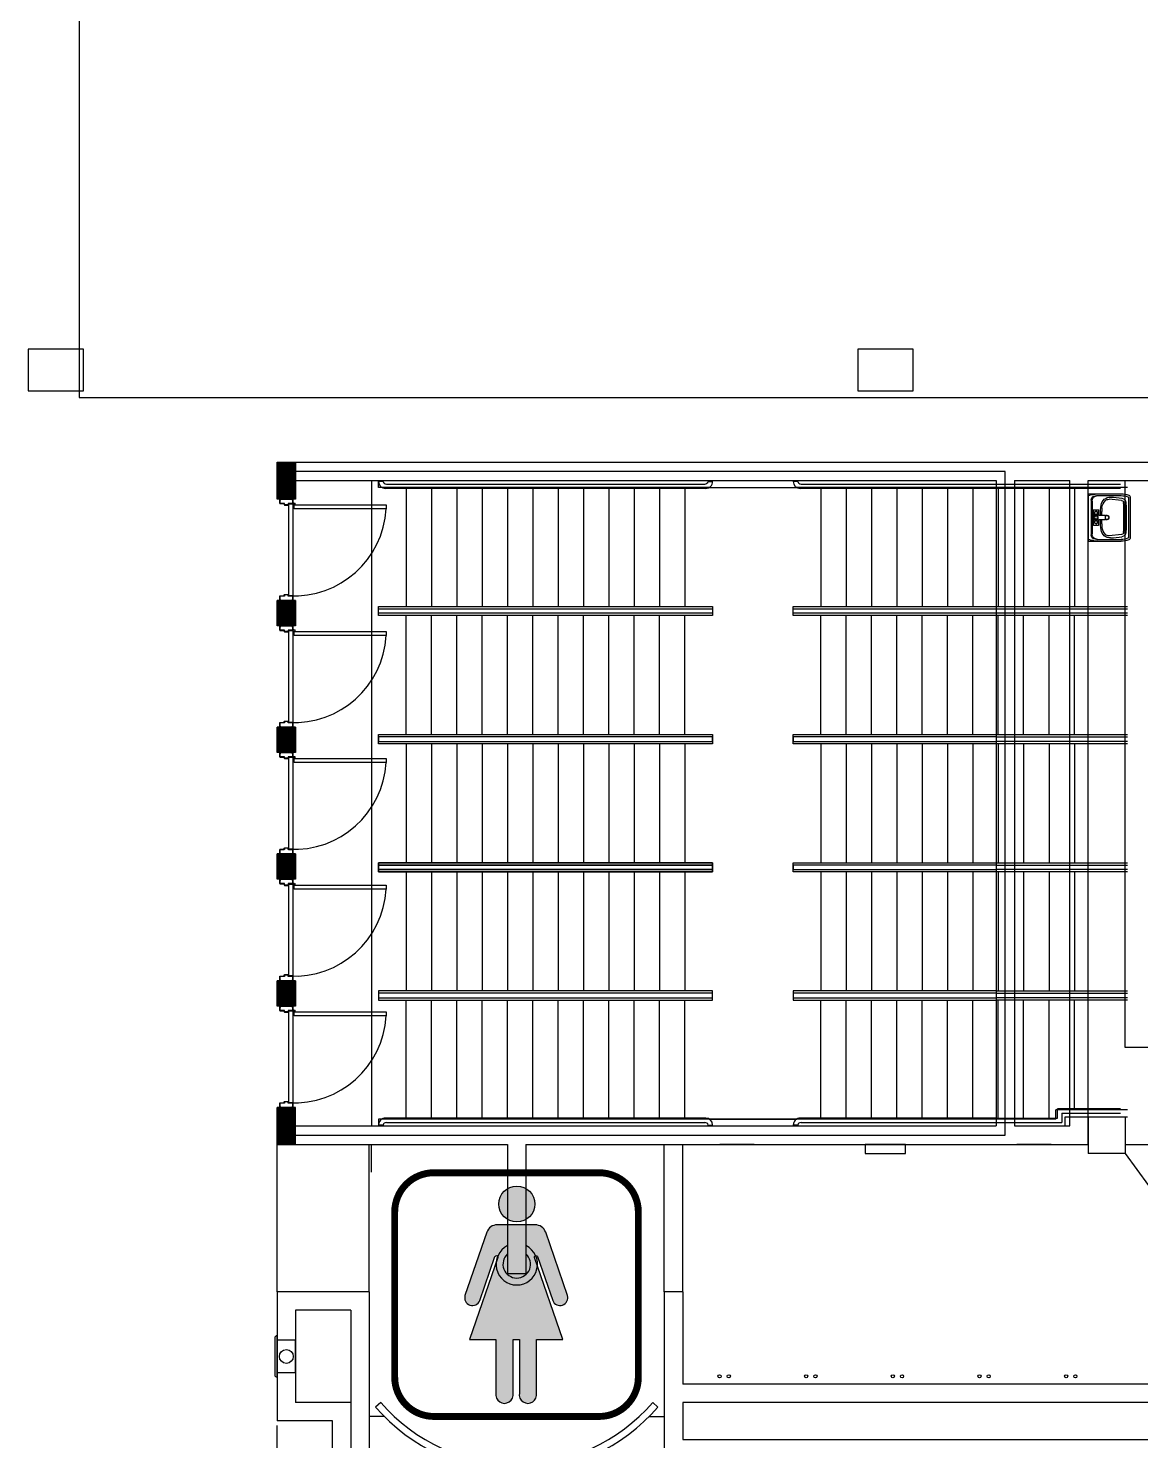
# Model space of a CAD drawing. Extents: x -2543 to 6312, y -522 to 14878.
# Drawn here: x 5508 to 5991, y 6495 to 7108 of the extents above; entities that cross this region are included whole.
import ezdxf

# ---------------------------------------------------------------- set-up
doc = ezdxf.new("R2010")
doc.units = 0
doc.header["$LTSCALE"] = 5000
doc.header["$PDSIZE"] = 1
for name, color, linetype in [('DRAWINGLAYER', 7, 'Continuous'), ('OCCC Phase V$0$P-FIXT', 8, 'Continuous'), ('OCCC Phase V$0$P-fixture-fade', 8, 'Continuous'), ('show_xref', 7, 'Continuous')]:
    doc.layers.add(name, color=color, linetype=linetype)

# ---------------------------------------------------------------- blocks, each defined once
blk = doc.blocks.new('OCCC Phase V$0$LavPlan1')
blk.add_lwpolyline([(4.625, -1), (2.5, -1, -0.41421356), (2.375, -0.875), (2.375, 0.875, -0.41421356), (2.5, 1), (4.625, 1)], format="xyb")
at = {"layer": 'Defpoints'}
for centre in [(3.375, 2), (3.375, -2)]:
    blk.add_circle(centre, 0.6875, dxfattribs=at)
at = {"layer": 'OCCC Phase V$0$P-FIXT'}
for p, q in [((0, 10.25), (14.25, 10.25)), ((0, -10.25), (0, 10.25)), ((14.4852876, 7.38867185), (9.00063027, 7.89359024)), ((18.25, -8.734788), (18.25, 8.734788)), ((0, -10.25), (14.25, -10.25)), ((14.4852876, -7.38867185), (9.00063027, -7.89359024))]:
    blk.add_line(p, q, dxfattribs=at)
for points in [[(15.34031885, 6.46021972), (15.34643668185605, 6.35879817702569), (15.35246110719218, 6.255425366517526), (15.35839015691034, 6.150138332348051), (15.36422186191248, 6.042974118389735), (15.36995425310054, 5.933969768515047), (15.37558536137649, 5.823162326596456), (15.38111321764227, 5.710588836506432), (15.38653585279984, 5.596286342117446), (15.39185129775114, 5.480291887301965), (15.39705758339812, 5.362642515932461), (15.40215274064275, 5.243375271881403), (15.40713480038696, 5.122527199021261), (15.41200179353271, 5.000135341224501), (15.41675175098196, 4.876236742363597), (15.42138270363664, 4.750868446311017), (15.42589268239872, 4.62406749693923), (15.43488935476824, 4.355368062701367), (15.44333334409719, 4.08094238817411), (15.45121825111694, 3.801180931733496), (15.45853767655884, 3.516474151755593), (15.46528522115422, 3.227212506616466), (15.47145448563445, 2.933786454692179), (15.47703907073087, 2.6365864543588), (15.48203257717484, 2.336002963992392), (15.48642860569769, 2.032426441969023), (15.49022075703079, 1.726247346664757), (15.49340263190548, 1.41785613645566), (15.4959678310531, 1.107643269717791), (15.49790995520502, 0.7959992048272286), (15.49922260509258, 0.4833144001600327), (15.49989938144712, 0.1699793140922678), (15.499933885, -0.1436155950000002), (15.49932195417275, -0.4570212902120447), (15.49806848408512, -0.7697907947429725), (15.49618066051581, -1.081536740372684), (15.4936656692435, -1.391871758881037), (15.49053069604688, -1.700408482047894), (15.48678292670463, -2.006759541653114), (15.48242954699544, -2.310537569476557), (15.477477742698, -2.611355197298083), (15.47193469959101, -2.908825056897554), (15.46580760345314, -3.202559780054828), (15.45910364006308, -3.492171998549766), (15.45182999519952, -3.777274344162227), (15.44399385464115, -4.057479448672074), (15.43560240416666, -4.332399943859164), (15.42666282955473, -4.601648461503359), (15.41718231658405, -4.864837633384519), (15.41301604242461, -4.974160854221815), (15.40875826306315, -5.082319769669662), (15.40441036697148, -5.189289249727935), (15.3999737426214, -5.295044164396557), (15.39544977848471, -5.399559383675453), (15.39083986303322, -5.502809777564549), (15.38614538473872, -5.604770216063771), (15.38136773207301, -5.705415569173041), (15.37650829350789, -5.804720706892287), (15.37156845751518, -5.902660499221432), (15.36654961256665, -5.999209816160403), (15.36145314713412, -6.094343527709122), (15.35628044968939, -6.188036503867517), (15.35103290870426, -6.280263614635511), (15.34571191265053, -6.370999730013032), (15.34031885, -6.46021972)], [(5.76091177, 1), (5.764743376420021, 1.17475413068142), (5.769177239485168, 1.348963123263808), (5.774211600528067, 1.522545290429398), (5.779844700881343, 1.695418944860417), (5.786074781877621, 1.86750239923909), (5.79290008484953, 2.038713966247643), (5.800318851129695, 2.208971958568303), (5.808329322050739, 2.378194688883295), (5.816929738945289, 2.546300469874846), (5.826118343145973, 2.713207614225182), (5.835893375985415, 2.878834434616528), (5.846253078796241, 3.043099243731111), (5.857195692911078, 3.205920354251157), (5.868719459662549, 3.367216078858891), (5.880822620383284, 3.526904730236541), (5.893503416405905, 3.684904621066333), (5.896550484387186, 3.721590878713067), (5.899627665287547, 3.758180341515106), (5.902734844063418, 3.794672080540186), (5.905871905671239, 3.83106516685608), (5.909038735067444, 3.867358671530562), (5.912235217208471, 3.903551665631405), (5.915461237050756, 3.939643220226384), (5.918716679550736, 3.975632406383272), (5.922001429664848, 4.011518295169845), (5.925315372349528, 4.047299957653875), (5.928658392561214, 4.082976464903136), (5.932030375256341, 4.118546887985402), (5.935431205391347, 4.154010297968448), (5.938860767922668, 4.189365765920047), (5.942318947806739, 4.224612362907973), (5.94580563, 4.25974916)], [(5.94592493, -4.25889182), (5.932112934429741, -4.116982113678728), (5.918761719031678, -3.973352821461114), (5.90587705139988, -3.828066895341432), (5.893464699128419, -3.681187287313956), (5.881530429811366, -3.532776949372967), (5.87008001104279, -3.38289883351274), (5.859119210416762, -3.231615891727555), (5.848653795527352, -3.078991076011687), (5.838689533968633, -2.925087338359416), (5.829232193334675, -2.769967630765017), (5.820287541219545, -2.613694905222771), (5.811861345217316, -2.456332113726953), (5.803959372922061, -2.297942208271842), (5.796587391927846, -2.138588140851714), (5.789751169828745, -1.978332863460849), (5.783456474218827, -1.817239328093523), (5.781597808510386, -1.766625397330512), (5.779793840599724, -1.715939951652528), (5.778044525685734, -1.665185072048728), (5.776349818967319, -1.614362839508232), (5.774709675643374, -1.563475335020161), (5.7731240509128, -1.512524639573636), (5.771592899974494, -1.461512834157779), (5.770116178027354, -1.410441999761709), (5.768693840270278, -1.359314217374547), (5.767325841902164, -1.308131567985414), (5.766012138121912, -1.256896132583432), (5.764752684128419, -1.20560999215772), (5.763547435120583, -1.154275227697401), (5.762396346297303, -1.102893920191593), (5.761299372857475, -1.05146815062942), (5.76025647, -1)]]:
    blk.add_lwpolyline(points, dxfattribs=at)
blk.add_lwpolyline([(4.625, -1), (7.25, -1, 0.41421356), (7.375, -0.875), (7.375, 0.875, 0.41421356), (7.25, 1), (4.625, 1)], format="xyb", dxfattribs=at)
blk.add_circle((3.375, 0), 0.6875, dxfattribs=at)
for centre, radius, start, end in [((10.92109348, 3.76325069), 5, 134.3159153106096, 174.3011547261848), ((8.81728525, 5.90201182), 2, 84.74016741024663, 134.5352338143032), ((14.25, 0.25812546), 9.99187454, 70.51047294335947, 89.99999999999446), ((14.34219685, 6.39896227), 1, 3.511991787793582, 81.7732653233865), ((17.25, 8.734788), 1, 0, 70.51047294335947), ((8, 0), 0.875, 224.415308774801, 135.5846913867967), ((10.92132847, -3.76355393), 5, 185.685480048926, 225.4647663472946), ((8.81728525, -5.90201182), 2, 225.4647663472946, 275.2598327513512), ((14.25, -0.25812546), 9.99187454, 269.9999999999834, 289.4895266452805), ((14.34219685, -6.39896227), 1, 278.2267342652535, 356.4880083738042), ((17.25, -8.734788), 1, 289.4895266452805, 0)]:
    blk.add_arc(centre, radius, start, end, dxfattribs=at)
at = {"layer": 'OCCC Phase V$0$P-fixture-fade'}
for p, q in [((1.25, -7.46105867), (1.25, 7.46105867)), ((1.625, -7.125), (1.625, 7.125)), ((4, 9.5), (14.25, 9.5)), ((17.5, -8.55618972), (17.5, 8.55618972)), ((4, -9.5), (14.25, -9.5))]:
    blk.add_line(p, q, dxfattribs=at)
blk.add_lwpolyline([(4.625, -1), (4.625, -3.125, -0.41421356), (4.5, -3.25), (2.25, -3.25, -0.41421356), (2.125, -3.125), (2.125, 3.125, -0.41421356), (2.25, 3.25), (4.5, 3.25, -0.41421356), (4.625, 3.125), (4.625, 1)], format="xyb", dxfattribs=at)
blk.add_circle((3.375, 0), 0.9375, dxfattribs=at)
for centre, radius, start, end in [((4, 0.25812546), 9.99187454, 89.99999999999446, 113.5985148781797), ((3.25, 7.46105867), 2, 95.94445850755962, 180.0000000000004), ((4, 7.125), 2.375, 89.99999999999446, 180.0000000000004), ((4, 0.25812546), 9.24187454, 89.99999999999446, 95.94445850755962), ((9.53793846, 4.83534312), 4, 87.65709669117324, 172.0269230902545), ((14.25, 0.25812546), 9.24187454, 71.66467006559195, 89.99999999999446), ((14.34219685, 6.39896227), 2, 3.511991787793582, 81.7732653233865), ((17, 8.55618972), 0.5, 0, 71.66467006559195), ((8, 0), 1, 231.317812692749, 128.6821874688488), ((9.53793846, -4.83534312), 4, 187.9730764983855, 272.3429034704246), ((4, -0.25812546), 9.99187454, 246.4014847104604, 269.9999999999834), ((3.25, -7.46105867), 2, 180.0000000000004, 264.0555410810804), ((4, -7.125), 2.375, 180.0000000000004, 269.9999999999834), ((4, -0.25812546), 9.24187454, 264.0555410810804, 269.9999999999834), ((14.25, -0.25812546), 9.24187454, 269.9999999999834, 288.3353300960059), ((14.34219685, -6.39896227), 2, 278.2267342652535, 356.4880083738042), ((17, -8.55618972), 0.5, 288.3353300960059, 0)]:
    blk.add_arc(centre, radius, start, end, dxfattribs=at)
at = {"layer": 'OCCC Phase V$0$P-fixture-fade', "extrusion": (0, 0, -0.9999999999999998)}
blk.add_ellipse((11.83245134, 7.31683425), major_axis=(8.299008064644879, -0.726069156031989), ratio=0.1650519795558384, start_param=4.438291778309607, end_param=5.041533855081362, dxfattribs=at)
at = {"layer": 'OCCC Phase V$0$P-fixture-fade'}
for centre, major_axis, ratio, start_param, end_param in [((16, 0), (-3.408196391774254e-09, -8.85959739), 0.056435973102385, 7.026703342865571, 8.681259944828016), ((6.625, 0), (-3.204738696638287e-09, -8.33070893), 0.1650519795558384, 4.008713267750077, 4.59206102030548), ((6.625, 0), (-3.204738696638287e-09, -8.33070893), 0.1650519795558384, 4.832716940271575, 5.416064690994006), ((11.83245134, -7.31683425), (8.299008069299132, 0.7260691028336304), 0.1650519795558384, 4.438291778309607, 5.041533855081362)]:
    blk.add_ellipse(centre, major_axis=major_axis, ratio=ratio, start_param=start_param, end_param=end_param, dxfattribs=at)
blk = doc.blocks.new('OCCC Phase V$0$I-Rstwmn')
h = blk.add_hatch(color=256)
edge = h.paths.add_edge_path()
edge.add_arc((54.12200597, 22.72633557), 7.79171646, 0, 360.0000000000008)
h = blk.add_hatch(color=256)
edge = h.paths.add_edge_path()
edge.add_line((61.79568616, -0.52068365), (74.05477473, -36.12366201))
edge.add_line((74.05477473, -36.12366201), (62.64704409, -36.12366201))
edge.add_line((62.64704409, -36.12366201), (62.64704409, -59.29985659))
edge.add_arc((58.94181551, -59.98934580506506), 3.768834595433958, -190.54134138529582, 10.54134138529588, ccw=False)
edge.add_line((55.23658693, -59.29985659), (55.23658693, -36.12366201))
edge.add_line((55.23658693, -36.12366201), (53.85041677, -36.12366201))
edge.add_line((53.85041677, -36.12366201), (52.46424661, -36.12366201))
edge.add_line((52.46424661, -36.12366201), (52.46424661, -59.29985659))
edge.add_arc((48.75901802999999, -59.98934580506506), 3.768834595433958, -190.54134138529582, 10.54134138529588, ccw=False)
edge.add_line((45.05378945, -59.29985659), (45.05378945, -36.12366201))
edge.add_line((45.05378945, -36.12366201), (33.64605881, -36.12366201))
edge.add_line((33.64605881, -36.12366201), (45.90514737, -0.52068365))
edge.add_arc((45.24695481802243, -0.3125303474150642), 0.6903225571106276, 342.4504485692472, 519.5495513730091)
edge.add_line((44.60014004, -0.07133359), (38.02170285, -19.17650245))
edge.add_arc((34.86522467057643, -17.93430531251272), 3.392109701286016, 163.4815705511478, 338.5184294105334, ccw=False)
edge.add_line((31.613113, -16.969848), (41.0576729, 10.45914558))
edge.add_arc((45.60846772432711, 8.892181227520654), 4.813014732479354, 89.99999999999437, 160.9999996392767, ccw=False)
edge.add_line((45.60846769, 13.70519596), (53.85041677, 13.70519596))
edge.add_line((53.85041677, 13.70519596), (62.09236584, 13.70519596))
edge.add_arc((62.09236581067292, 8.89218122051089), 4.813014739489101, 19.00000042024533, 89.99999999999437, ccw=False)
edge.add_line((66.64316064, 10.45914558), (76.08772053, -16.969848))
edge.add_arc((72.83560886442355, -17.93430531272942), 3.392109696553987, -158.51842938301013, 16.518429476373626, ccw=False)
edge.add_line((69.67913069, -19.17650245), (63.10069349, -0.07133359))
edge.add_arc((62.45387871197757, -0.312530347415064), 0.6903225571106243, 20.45044862699087, 197.5495514307545)
at = {"const_width": 3}
blk.add_lwpolyline([(18.11510496, -69.44193305), (89.86076888, -69.44193305, 0.41421356), (106.85316297, -52.44953897), (106.85316297, 19.29612495, 0.41421356), (89.86076888, 36.28851904), (18.11510496, 36.28851904, 0.41421356), (1.12271088, 19.29612495), (1.12271088, -52.44953897, 0.41421356)], format="xyb", close=True, dxfattribs=at)
blk.add_lwpolyline([(61.79568616, -0.52068365, -0.975), (63.10069349, -0.07133359), (69.67913069, -19.17650245, 0.9576), (76.08772053, -16.969848), (66.64316064, 10.45914558, 0.32010252), (62.09236584, 13.70519596), (53.85041677, 13.70519596), (45.60846769, 13.70519596, 0.32010252), (41.0576729, 10.45914558), (31.613113, -16.969848, 0.9576), (38.02170285, -19.17650245), (44.60014004, -0.07133359, -0.975), (45.90514737, -0.52068365), (33.64605881, -36.12366201), (45.05378945, -36.12366201), (45.05378945, -59.29985659, 1.20325203), (52.46424661, -59.29985659), (52.46424661, -36.12366201), (53.85041677, -36.12366201), (55.23658693, -36.12366201), (55.23658693, -59.29985659, 1.20325203), (62.64704409, -59.29985659), (62.64704409, -36.12366201), (74.05477473, -36.12366201)], format="xyb", close=True)
blk.add_circle((54.12200597, 22.72633557), 7.79171646)
blk = doc.blocks.new('FACILITY_X0000198')
at = {"layer": 'show_xref', "color": 0}
for p, q in [((5532, 6969), (5508, 6969)), ((5508, 6969), (5508, 6951)), ((5532, 6951), (5532, 6969)), ((5532, 6969), (5532, 6969)), ((5892, 6969), (5868, 6969)), ((5868, 6969), (5868, 6951)), ((5892, 6951), (5892, 6969)), ((5892, 6969), (5892, 6969)), ((5508, 6951), (5532, 6951)), ((5868, 6951), (5892, 6951)), ((5616.00004448, 6920), (6184.00004448, 6920)), ((5616.00004448, 6904.00002424), (5616.00004448, 6920)), ((5932, 6915.999875), (5619, 6915.999875)), ((5932, 6627.999875), (5932, 6915.999875)), ((5932, 6915.999875), (5932, 6915.999875)), ((5624.00004448, 6912), (5928.00004448, 6912)), ((5624.00004448, 6904.00002424), (5624.00004448, 6912)), ((5657, 6912), (5657, 6632)), ((5660.00189092, 6909), (5660.00189092, 6912)), ((5661.95620769, 6911.6), (5660.00189092, 6911.6)), ((5661.50522796, 6909), (5660.00189092, 6909)), ((5803.49855387, 6909), (5661.50522796, 6909)), ((5802.00189092, 6908.6), (5663.00189092, 6908.6)), ((5663.40189092, 6910.5), (5801.60189092, 6910.5)), ((5672.00189092, 6908.6), (5672.00189092, 6857.4)), ((5683.00189092, 6908.6), (5683.00189092, 6857.4)), ((5694.00189092, 6908.6), (5694.00189092, 6857.4)), ((5705.00189092, 6908.6), (5705.00189092, 6857.4)), ((5716.00189092, 6908.6), (5716.00189092, 6857.4)), ((5727.00189092, 6908.6), (5727.00189092, 6857.4)), ((5738.00189092, 6908.6), (5738.00189092, 6857.4)), ((5749.00189092, 6908.6), (5749.00189092, 6857.4)), ((5760.00189092, 6908.6), (5760.00189092, 6857.4)), ((5771.00189092, 6908.6), (5771.00189092, 6857.4)), ((5782.00189092, 6908.6), (5782.00189092, 6857.4)), ((5793.00189092, 6908.6), (5793.00189092, 6857.4)), ((5803.04757415, 6911.6), (5805.00189092, 6911.6)), ((5803.49855387, 6909), (5841.47277772, 6909)), ((5841.92375744, 6911.6), (5839.96944067, 6911.6)), ((5984.96944067, 6909), (5841.47277772, 6909)), ((5928.00004448, 6908.6), (5842.96944067, 6908.6)), ((5843.36944067, 6910.5), (5928.00004448, 6910.5)), ((5851.96944067, 6908.6), (5851.96944067, 6857.4)), ((5862.96944067, 6908.6), (5862.96944067, 6857.4)), ((5873.96944067, 6908.6), (5873.96944067, 6857.4)), ((5884.96944067, 6908.6), (5884.96944067, 6857.4)), ((5895.96944067, 6908.6), (5895.96944067, 6857.4)), ((5906.96944067, 6908.6), (5906.96944067, 6857.4)), ((5917.96944067, 6908.6), (5917.96944067, 6857.4)), ((5928.00004448, 6912), (5928.00004448, 6632)), ((5928.00004448, 6910.5), (5981.96944067, 6910.5)), ((5981.96944067, 6908.6), (5928.00004448, 6908.6)), ((5928.96944067, 6908.6), (5928.96944067, 6857.4)), ((5936.00004448, 6912), (5936.00004448, 6632)), ((5936.00004448, 6912), (5960.00004448, 6912)), ((5939.96944067, 6908.6), (5939.96944067, 6857.4)), ((5950.96944067, 6908.6), (5950.96944067, 6857.4)), ((5960.00004448, 6632), (5960.00004448, 6912)), ((5961.96944067, 6908.6), (5961.96944067, 6857.4)), ((5968.00004448, 6912), (6160.00004448, 6912)), ((5968.00004448, 6624), (5968.00004448, 6912)), ((5984, 6665.999875), (5984, 6911.999875)), ((5624.00005603, 6904.00002424), (5616.00004448, 6904.00002424)), ((5617.62505025, 6904.00002424), (5622.37505025, 6904.00002424)), ((5617.62505025, 6903.87502424), (5617.62505025, 6904.00002424)), ((5622.37505025, 6904.00002424), (5622.37505025, 6903.87502424)), ((5624.00004448, 6860.00002424), (5616.00004448, 6860.00002424)), ((5616.00004448, 6849.00001212), (5616.00004448, 6860.00002424)), ((5617.62505025, 6860.12502424), (5617.62505025, 6860.00002424)), ((5617.62505025, 6860.00002424), (5622.37505025, 6860.00002424)), ((5622.37505025, 6860.00002424), (5622.37505025, 6860.12502424)), ((5624.00004448, 6849.00001212), (5624.00004448, 6860.00002424)), ((5660.00189092, 6853.4), (5660.00189092, 6857.4)), ((5660.00189092, 6857.4), (5805.00189092, 6857.4)), ((5660.00189092, 6854.45), (5660.00189092, 6856.35)), ((5660.00189092, 6856.35), (5805.00189092, 6856.35)), ((5805.00189092, 6854.45), (5660.00189092, 6854.45)), ((5805.00189092, 6853.4), (5660.00189092, 6853.4)), ((5672.00189092, 6801.8), (5672.00189092, 6853.4)), ((5683.00189092, 6801.8), (5683.00189092, 6853.4)), ((5694.00189092, 6801.8), (5694.00189092, 6853.4)), ((5705.00189092, 6801.8), (5705.00189092, 6853.4)), ((5716.00189092, 6801.8), (5716.00189092, 6853.4)), ((5727.00189092, 6801.8), (5727.00189092, 6853.4)), ((5738.00189092, 6801.8), (5738.00189092, 6853.4)), ((5749.00189092, 6801.8), (5749.00189092, 6853.4)), ((5760.00189092, 6801.8), (5760.00189092, 6853.4)), ((5771.00189092, 6801.8), (5771.00189092, 6853.4)), ((5782.00189092, 6801.8), (5782.00189092, 6853.4)), ((5793.00189092, 6801.8), (5793.00189092, 6853.4)), ((5805.00189092, 6857.4), (5805.00189092, 6853.4)), ((5805.00189092, 6856.35), (5805.00189092, 6854.45)), ((5839.96944067, 6853.4), (5839.96944067, 6857.4)), ((5839.96944067, 6857.4), (5928.00004448, 6857.4)), ((5839.96944067, 6854.45), (5839.96944067, 6856.35)), ((5839.96944067, 6856.35), (5928.00004448, 6856.35)), ((5928.00004448, 6854.45), (5839.96944067, 6854.45)), ((5928.00004448, 6853.4), (5839.96944067, 6853.4)), ((5851.96944067, 6801.8), (5851.96944067, 6853.4)), ((5862.96944067, 6801.8), (5862.96944067, 6853.4)), ((5873.96944067, 6801.8), (5873.96944067, 6853.4)), ((5884.96944067, 6801.8), (5884.96944067, 6853.4)), ((5895.96944067, 6801.8), (5895.96944067, 6853.4)), ((5906.96944067, 6801.8), (5906.96944067, 6853.4)), ((5917.96944067, 6801.8), (5917.96944067, 6853.4)), ((5928.00004448, 6857.4), (5984.96944067, 6857.4)), ((5928.00004448, 6856.35), (5984.96944067, 6856.35)), ((5984.96944067, 6854.45), (5928.00004448, 6854.45)), ((5984.96944067, 6853.4), (5928.00004448, 6853.4)), ((5928.96944067, 6801.8), (5928.96944067, 6853.4)), ((5939.96944067, 6801.8), (5939.96944067, 6853.4)), ((5950.96944067, 6801.8), (5950.96944067, 6853.4)), ((5961.96944067, 6801.8), (5961.96944067, 6853.4)), ((5624.00004448, 6849.00001212), (5616.00004448, 6849.00001212)), ((5617.62505025, 6849.00001212), (5622.37505025, 6849.00001212)), ((5617.62505025, 6848.87501212), (5617.62505025, 6849.00001212)), ((5622.37505025, 6849.00001212), (5622.37505025, 6848.87501212)), ((5624.00004448, 6805.00001212), (5616.00004448, 6805.00001212)), ((5616.00004448, 6794), (5616.00004448, 6805.00001212)), ((5617.62505025, 6805.12501212), (5617.62505025, 6805.00001212)), ((5617.62505025, 6805.00001212), (5622.37505025, 6805.00001212)), ((5622.37505025, 6805.00001212), (5622.37505025, 6805.12501212)), ((5624.00004448, 6794), (5624.00004448, 6805.00001212)), ((5660.00189092, 6797.8), (5660.00189092, 6801.8)), ((5660.00189092, 6801.8), (5805.00189092, 6801.8)), ((5660.00189092, 6800.75), (5660.00189092, 6798.85)), ((5805.00189092, 6800.75), (5660.00189092, 6800.75)), ((5660.00189092, 6798.85), (5805.00189092, 6798.85)), ((5805.00189092, 6797.8), (5660.00189092, 6797.8)), ((5672.00189092, 6797.8), (5672.00189092, 6746.2)), ((5683.00189092, 6797.8), (5683.00189092, 6746.2)), ((5694.00189092, 6797.8), (5694.00189092, 6746.2)), ((5705.00189092, 6797.8), (5705.00189092, 6746.2)), ((5716.00189092, 6797.8), (5716.00189092, 6746.2)), ((5727.00189092, 6797.8), (5727.00189092, 6746.2)), ((5738.00189092, 6797.8), (5738.00189092, 6746.2)), ((5749.00189092, 6797.8), (5749.00189092, 6746.2)), ((5760.00189092, 6797.8), (5760.00189092, 6746.2)), ((5771.00189092, 6797.8), (5771.00189092, 6746.2)), ((5782.00189092, 6797.8), (5782.00189092, 6746.2)), ((5793.00189092, 6797.8), (5793.00189092, 6746.2)), ((5805.00189092, 6801.8), (5805.00189092, 6797.8)), ((5805.00189092, 6798.85), (5805.00189092, 6800.75)), ((5839.96944067, 6797.8), (5839.96944067, 6801.8)), ((5839.96944067, 6801.8), (5928.00004448, 6801.8)), ((5928.00004448, 6800.75), (5839.96944067, 6800.75)), ((5839.96944067, 6800.75), (5839.96944067, 6798.85)), ((5839.96944067, 6798.85), (5928.00004448, 6798.85)), ((5928.00004448, 6797.8), (5839.96944067, 6797.8)), ((5851.96944067, 6797.8), (5851.96944067, 6746.2)), ((5862.96944067, 6797.8), (5862.96944067, 6746.2)), ((5873.96944067, 6797.8), (5873.96944067, 6746.2)), ((5884.96944067, 6797.8), (5884.96944067, 6746.2)), ((5895.96944067, 6797.8), (5895.96944067, 6746.2)), ((5906.96944067, 6797.8), (5906.96944067, 6746.2)), ((5917.96944067, 6797.8), (5917.96944067, 6746.2)), ((5928.00004448, 6801.8), (5984.96944067, 6801.8)), ((5928.00004448, 6800.75), (5984.96944067, 6800.75)), ((5984.96944067, 6798.85), (5928.00004448, 6798.85)), ((5984.96944067, 6797.8), (5928.00004448, 6797.8)), ((5928.96944067, 6797.8), (5928.96944067, 6746.2)), ((5939.96944067, 6797.8), (5939.96944067, 6746.2)), ((5950.96944067, 6797.8), (5950.96944067, 6746.2)), ((5961.96944067, 6797.8), (5961.96944067, 6746.2)), ((5624.00004448, 6794), (5616.00004448, 6794)), ((5617.62505025, 6794), (5622.37505025, 6794)), ((5617.62505025, 6793.875), (5617.62505025, 6794)), ((5622.37505025, 6794), (5622.37505025, 6793.875)), ((5624.00004448, 6750), (5616.00004448, 6750)), ((5616.00004448, 6738.99998788), (5616.00004448, 6750)), ((5617.62505025, 6750.125), (5617.62505025, 6750)), ((5617.62505025, 6750), (5622.37505025, 6750)), ((5622.37505025, 6750), (5622.37505025, 6750.125)), ((5624.00004448, 6738.99998788), (5624.00004448, 6750)), ((5660.00189092, 6742.2), (5660.00189092, 6746.2)), ((5660.00189092, 6746.2), (5805.00189092, 6746.2)), ((5660.00189092, 6746.2), (5660.00189092, 6742.2)), ((5805.00189092, 6746.2), (5660.00189092, 6746.2)), ((5660.00189092, 6745.15), (5660.00189092, 6743.25)), ((5805.00189092, 6745.15), (5660.00189092, 6745.15)), ((5660.00189092, 6743.25), (5660.00189092, 6745.15)), ((5660.00189092, 6745.15), (5805.00189092, 6745.15)), ((5660.00189092, 6743.25), (5805.00189092, 6743.25)), ((5805.00189092, 6743.25), (5660.00189092, 6743.25)), ((5805.00189092, 6742.2), (5660.00189092, 6742.2)), ((5660.00189092, 6742.2), (5805.00189092, 6742.2)), ((5672.00189092, 6742.2), (5672.00189092, 6690.6)), ((5683.00189092, 6742.2), (5683.00189092, 6690.6)), ((5694.00189092, 6742.2), (5694.00189092, 6690.6)), ((5705.00189092, 6742.2), (5705.00189092, 6690.6)), ((5716.00189092, 6742.2), (5716.00189092, 6690.6)), ((5727.00189092, 6742.2), (5727.00189092, 6690.6)), ((5738.00189092, 6742.2), (5738.00189092, 6690.6)), ((5749.00189092, 6742.2), (5749.00189092, 6690.6)), ((5760.00189092, 6742.2), (5760.00189092, 6690.6)), ((5771.00189092, 6742.2), (5771.00189092, 6690.6)), ((5782.00189092, 6742.2), (5782.00189092, 6690.6)), ((5793.00189092, 6742.2), (5793.00189092, 6690.6)), ((5805.00189092, 6746.2), (5805.00189092, 6742.2)), ((5805.00189092, 6742.2), (5805.00189092, 6746.2)), ((5805.00189092, 6743.25), (5805.00189092, 6745.15)), ((5805.00189092, 6745.15), (5805.00189092, 6743.25)), ((5839.96944067, 6742.2), (5839.96944067, 6746.2)), ((5839.96944067, 6746.2), (5928.00004448, 6746.2)), ((5928.00004448, 6745.15), (5839.96944067, 6745.15)), ((5839.96944067, 6745.15), (5839.96944067, 6743.25)), ((5839.96944067, 6743.25), (5928.00004448, 6743.25)), ((5928.00004448, 6742.2), (5839.96944067, 6742.2)), ((5851.96944067, 6742.2), (5851.96944067, 6690.6)), ((5862.96944067, 6742.2), (5862.96944067, 6690.6)), ((5873.96944067, 6742.2), (5873.96944067, 6690.6)), ((5884.96944067, 6742.2), (5884.96944067, 6690.6)), ((5895.96944067, 6742.2), (5895.96944067, 6690.6)), ((5906.96944067, 6742.2), (5906.96944067, 6690.6)), ((5917.96944067, 6742.2), (5917.96944067, 6690.6)), ((5928.00004448, 6746.2), (5984.96944067, 6746.2)), ((5928.00004448, 6745.15), (5984.96944067, 6745.15)), ((5984.96944067, 6743.25), (5928.00004448, 6743.25)), ((5984.96944067, 6742.2), (5928.00004448, 6742.2)), ((5928.96944067, 6742.2), (5928.96944067, 6690.6)), ((5939.96944067, 6742.2), (5939.96944067, 6690.6)), ((5950.96944067, 6742.2), (5950.96944067, 6690.6)), ((5961.96944067, 6742.2), (5961.96944067, 6690.6)), ((5624.00004448, 6738.99998788), (5616.00004448, 6738.99998788)), ((5617.62505025, 6738.99998788), (5622.37505025, 6738.99998788)), ((5617.62505025, 6738.87498788), (5617.62505025, 6738.99998788)), ((5622.37505025, 6738.99998788), (5622.37505025, 6738.87498788)), ((5616.00004448, 6683.99997576), (5616.00004448, 6694.99998788)), ((5624.00004448, 6694.99998788), (5616.00004448, 6694.99998788)), ((5617.62505025, 6695.12498788), (5617.62505025, 6694.99998788)), ((5617.62505025, 6694.99998788), (5622.37505025, 6694.99998788)), ((5622.37505025, 6694.99998788), (5622.37505025, 6695.12498788)), ((5624.00004448, 6683.99997576), (5624.00004448, 6694.99998788)), ((5660.00189092, 6690.6), (5660.00189092, 6686.6)), ((5805.00189092, 6690.6), (5660.00189092, 6690.6)), ((5660.00189092, 6689.55), (5660.00189092, 6687.65)), ((5805.00189092, 6689.55), (5660.00189092, 6689.55)), ((5660.00189092, 6687.65), (5805.00189092, 6687.65)), ((5660.00189092, 6686.6), (5805.00189092, 6686.6)), ((5672.00189092, 6635.4), (5672.00189092, 6686.6)), ((5683.00189092, 6635.4), (5683.00189092, 6686.6)), ((5694.00189092, 6635.4), (5694.00189092, 6686.6)), ((5705.00189092, 6635.4), (5705.00189092, 6686.6)), ((5716.00189092, 6635.4), (5716.00189092, 6686.6)), ((5727.00189092, 6635.4), (5727.00189092, 6686.6)), ((5738.00189092, 6635.4), (5738.00189092, 6686.6)), ((5749.00189092, 6635.4), (5749.00189092, 6686.6)), ((5760.00189092, 6635.4), (5760.00189092, 6686.6)), ((5771.00189092, 6635.4), (5771.00189092, 6686.6)), ((5782.00189092, 6635.4), (5782.00189092, 6686.6)), ((5793.00189092, 6635.4), (5793.00189092, 6686.6)), ((5805.00189092, 6686.6), (5805.00189092, 6690.6)), ((5805.00189092, 6687.65), (5805.00189092, 6689.55)), ((5928.00004448, 6690.6), (5839.96944067, 6690.6)), ((5839.96944067, 6690.6), (5839.96944067, 6686.6)), ((5928.00004448, 6689.55), (5839.96944067, 6689.55)), ((5839.96944067, 6689.55), (5839.96944067, 6687.65)), ((5839.96944067, 6687.65), (5928.00004448, 6687.65)), ((5839.96944067, 6686.6), (5928.00004448, 6686.6)), ((5851.96944067, 6635.4), (5851.96944067, 6686.6)), ((5862.96944067, 6635.4), (5862.96944067, 6686.6)), ((5873.96944067, 6635.4), (5873.96944067, 6686.6)), ((5884.96944067, 6635.4), (5884.96944067, 6686.6)), ((5895.96944067, 6635.4), (5895.96944067, 6686.6)), ((5906.96944067, 6635.4), (5906.96944067, 6686.6)), ((5917.96944067, 6635.4), (5917.96944067, 6686.6)), ((5928.00004448, 6690.6), (5984.96944067, 6690.6)), ((5928.00004448, 6689.55), (5984.96944067, 6689.55)), ((5984.96944067, 6687.65), (5928.00004448, 6687.65)), ((5984.96944067, 6686.6), (5928.00004448, 6686.6)), ((5928.96944067, 6635.4), (5928.96944067, 6686.6)), ((5939.96944067, 6635.4), (5939.96944067, 6686.6)), ((5950.96944067, 6635.4), (5950.96944067, 6686.6)), ((5961.96944067, 6639.39942314), (5961.96944067, 6686.6)), ((5624.00004448, 6683.99981373), (5616.00004448, 6683.99981373)), ((5617.62505025, 6683.99981373), (5622.37505025, 6683.99981373)), ((5617.62505025, 6683.87481373), (5617.62505025, 6683.99981373)), ((5622.37505025, 6683.99981373), (5622.37505025, 6683.87481373)), ((6142, 6665.999875), (5984, 6665.999875)), ((5624, 6639.99981373), (5616, 6639.99981373)), ((5616, 6639.99981373), (5616, 6624)), ((5616.00004448, 6624), (5616.00004448, 6639.99981373)), ((5624.00004448, 6639.99981373), (5616.00004448, 6639.99981373)), ((5617.62505025, 6640.12481373), (5617.62505025, 6639.99981373)), ((5617.62505025, 6639.99981373), (5622.37505025, 6639.99981373)), ((5622.37505025, 6639.99981373), (5622.37505025, 6640.12481373)), ((5624, 6632), (5624, 6639.99981373)), ((5624.00004448, 6632), (5624.00004448, 6639.99981373)), ((5954.00000867, 6635), (5954.00000857, 6639)), ((5954.60058551, 6639), (5954.00000857, 6639)), ((5981.96944932, 6639.39942314), (5954.60058551, 6639.39942314)), ((5954.60058551, 6635.4), (5954.60058551, 6639.39942314)), ((5984.96944067, 6639), (5954.60058551, 6639)), ((5956.50058551, 6637.49942314), (5956.50058551, 6633.5)), ((5956.50058551, 6637.49942314), (5981.96944932, 6637.49942314)), ((5624.00004448, 6632), (5928.00004448, 6632)), ((5660.00189092, 6635), (5660.00189092, 6632)), ((5661.50522796, 6635), (5660.00189092, 6635)), ((5661.95620769, 6632.4), (5660.00189092, 6632.4)), ((5954.00000867, 6635), (5661.50522796, 6635)), ((5802.00189092, 6635.4), (5663.00189092, 6635.4)), ((5663.40189092, 6633.5), (5801.60189092, 6633.5)), ((5803.04757415, 6632.4), (5805.00189092, 6632.4)), ((5803.49855387, 6635), (5841.47277772, 6635)), ((5841.92375744, 6632.4), (5839.96944067, 6632.4)), ((5928.00004448, 6635.4), (5842.96944067, 6635.4)), ((5843.36944067, 6633.5), (5928.00004448, 6633.5)), ((5928.00004448, 6635.4), (5954.60058551, 6635.4)), ((5928.00004448, 6633.5), (5956.50058551, 6633.5)), ((5936.00004448, 6632), (5960.00004448, 6632)), ((5958.00000865, 6636), (5984.96944067, 6636)), ((5958.00000874, 6632.00057686), (5958.00000865, 6636)), ((5968.00008895, 6635.9999375), (5968.00008895, 6619.9999375)), ((5984.00008895, 6635.9999375), (5984.00008895, 6619.9999375)), ((5619, 6627.999875), (5932, 6627.999875)), ((5616, 6624), (5624, 6624)), ((5616.00004448, 6560), (5616.00004448, 6624)), ((5616.00004448, 6624), (5716.00004448, 6624)), ((5656.00004448, 6560), (5656.00004448, 6624)), ((5657, 6611.999875), (5657, 6624.00046948)), ((5716.00004448, 6624), (5716.00004448, 6568)), ((5724.00004448, 6624), (5724.00004448, 6568)), ((5724.00004448, 6624), (5968.00004448, 6624)), ((5783.99995552, 6560), (5783.99995552, 6624)), ((5791.99995552, 6560), (5791.99995552, 6624)), ((5823.06254448, 6624), (5808.06254448, 6624)), ((5871.25006671, 6624), (5871.25006671, 6620)), ((5888.75006671, 6624), (5871.25006671, 6624)), ((5871.25006671, 6620), (5888.75006671, 6620)), ((5888.75006671, 6620), (5888.75006671, 6624)), ((5951.93758895, 6624), (5936.93758895, 6624)), ((5984.00008895, 6619.9999375), (5968.00008895, 6619.9999375)), ((5984.00008895, 6624), (6096.00004448, 6624)), ((5984.00008895, 6619.9999375), (6016.00004448, 6576)), ((5716.00004448, 6568), (5724.00004448, 6568)), ((5656.00004448, 6560), (5616.00004448, 6560)), ((5616.00004448, 6560), (5616.00004448, 6504)), ((5656.00004448, 6560), (5656.00004448, 6480)), ((5792.00004448, 6560), (5784.00004448, 6560)), ((5784.00004448, 6560), (5784.00004448, 6480)), ((5792.00004448, 6560), (5792.00004448, 6520)), ((5648.00004448, 6552), (5624.00004448, 6552)), ((5624.00004448, 6552), (5624.00004448, 6512)), ((5648.00004448, 6552), (5648.00004448, 6512)), ((5615.99995552, 6523), (5615.99995552, 6541)), ((5615.99995552, 6541), (5615.99995552, 6541)), ((5615.99995552, 6523), (5615.99995552, 6523)), ((6016.00004448, 6520), (5792.00004448, 6520)), ((5648.00004448, 6512), (5624.00004448, 6512)), ((5648.00004448, 6512), (5648.00004448, 6472)), ((5660.99996711, 6511.98038283), (5658.73071711, 6510.01813283)), ((5778.99996711, 6511.98038283), (5781.26921711, 6510.01813283)), ((6096.00004448, 6512), (5792.00004448, 6512)), ((5792.00004448, 6512), (5792.00004448, 6496)), ((5640.00004448, 6504), (5616.00004448, 6504)), ((5640.00004448, 6424), (5640.00004448, 6504)), ((5662.46946711, 6505.98038283), (5655.99996711, 6505.98038283)), ((5777.53046711, 6505.98038283), (5783.99996711, 6505.98038283)), ((5616.00004448, 6424), (5616.00004448, 6502)), ((5792.00004448, 6496), (6096.00004448, 6496))]:
    blk.add_line(p, q, dxfattribs=at)
at = {"layer": 'show_xref', "color": 0, "const_width": 8}
for points in [[(5619.99997776, 6904.00002424), (5619.99997776, 6920)], [(5619.99997776, 6849.00001212), (5619.99997776, 6860.00002424)], [(5619.99997776, 6794), (5619.99997776, 6805.00001212)], [(5619.99997776, 6738.99998788), (5619.99997776, 6750)], [(5619.99997776, 6683.99997576), (5619.99997776, 6694.99998788)], [(5619.99997776, 6624), (5619.99997776, 6639.99981373)]]:
    blk.add_lwpolyline(points, dxfattribs=at)
at = {"layer": 'show_xref', "color": 0}
for points in [[(5616, 6920), (5623.99995552, 6920), (5623.99995552, 6904.00002424), (5616, 6904.00002424)], [(5621.12505025, 6862.06252424), (5621.12505025, 6901.93752424), (5622.87505025, 6901.93752424), (5622.87505025, 6862.06252424)], [(5663.28130025, 6899.71877424), (5623.40630025, 6899.71877424), (5623.40630025, 6901.46877424), (5663.28130025, 6901.46877424)], [(5623.99995552, 6849.00001212), (5615.99995552, 6849.00001212), (5615.99995552, 6860.00002424), (5623.99995552, 6860.00002424)], [(5621.12505025, 6807.06251212), (5621.12505025, 6846.93751212), (5622.87505025, 6846.93751212), (5622.87505025, 6807.06251212)], [(5663.28130025, 6844.71876212), (5623.40630025, 6844.71876212), (5623.40630025, 6846.46876212), (5663.28130025, 6846.46876212)], [(5623.99995552, 6794), (5615.99995552, 6794), (5615.99995552, 6805.00001212), (5623.99995552, 6805.00001212)], [(5621.12505025, 6752.0625), (5621.12505025, 6791.9375), (5622.87505025, 6791.9375), (5622.87505025, 6752.0625)], [(5663.28130025, 6789.71875), (5623.40630025, 6789.71875), (5623.40630025, 6791.46875), (5663.28130025, 6791.46875)], [(5623.99995552, 6738.99998788), (5615.99995552, 6738.99998788), (5615.99995552, 6750), (5623.99995552, 6750)], [(5621.12505025, 6697.06248788), (5621.12505025, 6736.93748788), (5622.87505025, 6736.93748788), (5622.87505025, 6697.06248788)], [(5663.28130025, 6734.71873788), (5623.40630025, 6734.71873788), (5623.40630025, 6736.46873788), (5663.28130025, 6736.46873788)], [(5623.99995552, 6683.99997576), (5615.99995552, 6683.99997576), (5615.99995552, 6694.99998788), (5623.99995552, 6694.99998788)], [(5621.12505025, 6642.06231373), (5621.12505025, 6681.93731373), (5622.87505025, 6681.93731373), (5622.87505025, 6642.06231373)], [(5663.28130025, 6679.71856373), (5623.40630025, 6679.71856373), (5623.40630025, 6681.46856373), (5663.28130025, 6681.46856373)], [(5616, 6624), (5623.99995552, 6624), (5623.99995552, 6639.99981373), (5616, 6639.99981373)]]:
    blk.add_lwpolyline(points, close=True, dxfattribs=at)
for points in [[(5617.25005025, 6903.87502424, 0.41421356), (5617.12505025, 6903.75002424), (5617.12505025, 6902.12502424, 0.41421356), (5617.25005025, 6902.00002424), (5619.12505025, 6902.00002424), (5619.12505025, 6901.50002424, 0.41421356), (5619.25005025, 6901.37502424), (5620.75005025, 6901.37502424, 0.41421356), (5620.87505025, 6901.50002424), (5620.87505025, 6902.00002424), (5622.75005025, 6902.00002424, 0.41421356), (5622.87505025, 6902.12502424), (5622.87505025, 6903.75002424, 0.41421356), (5622.75005025, 6903.87502424), (5622.37505025, 6903.87502424), (5622.37505025, 6903.75002424), (5622.75005025, 6903.75002424), (5622.75005025, 6902.12502424), (5620.75005025, 6902.12502424), (5620.75005025, 6901.50002424), (5619.25005025, 6901.50002424), (5619.25005025, 6902.12502424), (5617.25005025, 6902.12502424), (5617.25005025, 6903.75002424), (5617.62505025, 6903.75002424), (5617.62505025, 6903.87502424)], [(5617.25005025, 6860.12502424, -0.41421356), (5617.12505025, 6860.25002424), (5617.12505025, 6861.87502424, -0.41421356), (5617.25005025, 6862.00002424), (5619.12505025, 6862.00002424), (5619.12505025, 6862.50002424, -0.41421356), (5619.25005025, 6862.62502424), (5620.75005025, 6862.62502424, -0.41421356), (5620.87505025, 6862.50002424), (5620.87505025, 6862.00002424), (5622.75005025, 6862.00002424, -0.41421356), (5622.87505025, 6861.87502424), (5622.87505025, 6860.25002424, -0.41421356), (5622.75005025, 6860.12502424), (5622.37505025, 6860.12502424), (5622.37505025, 6860.25002424), (5622.75005025, 6860.25002424), (5622.75005025, 6861.87502424), (5620.75005025, 6861.87502424), (5620.75005025, 6862.50002424), (5619.25005025, 6862.50002424), (5619.25005025, 6861.87502424), (5617.25005025, 6861.87502424), (5617.25005025, 6860.25002424), (5617.62505025, 6860.25002424), (5617.62505025, 6860.12502424)], [(5617.25005025, 6848.87501212, 0.41421356), (5617.12505025, 6848.75001212), (5617.12505025, 6847.12501212, 0.41421356), (5617.25005025, 6847.00001212), (5619.12505025, 6847.00001212), (5619.12505025, 6846.50001212, 0.41421356), (5619.25005025, 6846.37501212), (5620.75005025, 6846.37501212, 0.41421356), (5620.87505025, 6846.50001212), (5620.87505025, 6847.00001212), (5622.75005025, 6847.00001212, 0.41421356), (5622.87505025, 6847.12501212), (5622.87505025, 6848.75001212, 0.41421356), (5622.75005025, 6848.87501212), (5622.37505025, 6848.87501212), (5622.37505025, 6848.75001212), (5622.75005025, 6848.75001212), (5622.75005025, 6847.12501212), (5620.75005025, 6847.12501212), (5620.75005025, 6846.50001212), (5619.25005025, 6846.50001212), (5619.25005025, 6847.12501212), (5617.25005025, 6847.12501212), (5617.25005025, 6848.75001212), (5617.62505025, 6848.75001212), (5617.62505025, 6848.87501212)], [(5617.25005025, 6805.12501212, -0.41421356), (5617.12505025, 6805.25001212), (5617.12505025, 6806.87501212, -0.41421356), (5617.25005025, 6807.00001212), (5619.12505025, 6807.00001212), (5619.12505025, 6807.50001212, -0.41421356), (5619.25005025, 6807.62501212), (5620.75005025, 6807.62501212, -0.41421356), (5620.87505025, 6807.50001212), (5620.87505025, 6807.00001212), (5622.75005025, 6807.00001212, -0.41421356), (5622.87505025, 6806.87501212), (5622.87505025, 6805.25001212, -0.41421356), (5622.75005025, 6805.12501212), (5622.37505025, 6805.12501212), (5622.37505025, 6805.25001212), (5622.75005025, 6805.25001212), (5622.75005025, 6806.87501212), (5620.75005025, 6806.87501212), (5620.75005025, 6807.50001212), (5619.25005025, 6807.50001212), (5619.25005025, 6806.87501212), (5617.25005025, 6806.87501212), (5617.25005025, 6805.25001212), (5617.62505025, 6805.25001212), (5617.62505025, 6805.12501212)], [(5617.25005025, 6793.875, 0.41421356), (5617.12505025, 6793.75), (5617.12505025, 6792.125, 0.41421356), (5617.25005025, 6792), (5619.12505025, 6792), (5619.12505025, 6791.5, 0.41421356), (5619.25005025, 6791.375), (5620.75005025, 6791.375, 0.41421356), (5620.87505025, 6791.5), (5620.87505025, 6792), (5622.75005025, 6792, 0.41421356), (5622.87505025, 6792.125), (5622.87505025, 6793.75, 0.41421356), (5622.75005025, 6793.875), (5622.37505025, 6793.875), (5622.37505025, 6793.75), (5622.75005025, 6793.75), (5622.75005025, 6792.125), (5620.75005025, 6792.125), (5620.75005025, 6791.5), (5619.25005025, 6791.5), (5619.25005025, 6792.125), (5617.25005025, 6792.125), (5617.25005025, 6793.75), (5617.62505025, 6793.75), (5617.62505025, 6793.875)], [(5617.25005025, 6750.125, -0.41421356), (5617.12505025, 6750.25), (5617.12505025, 6751.875, -0.41421356), (5617.25005025, 6752), (5619.12505025, 6752), (5619.12505025, 6752.5, -0.41421356), (5619.25005025, 6752.625), (5620.75005025, 6752.625, -0.41421356), (5620.87505025, 6752.5), (5620.87505025, 6752), (5622.75005025, 6752, -0.41421356), (5622.87505025, 6751.875), (5622.87505025, 6750.25, -0.41421356), (5622.75005025, 6750.125), (5622.37505025, 6750.125), (5622.37505025, 6750.25), (5622.75005025, 6750.25), (5622.75005025, 6751.875), (5620.75005025, 6751.875), (5620.75005025, 6752.5), (5619.25005025, 6752.5), (5619.25005025, 6751.875), (5617.25005025, 6751.875), (5617.25005025, 6750.25), (5617.62505025, 6750.25), (5617.62505025, 6750.125)], [(5617.25005025, 6738.87498788, 0.41421356), (5617.12505025, 6738.74998788), (5617.12505025, 6737.12498788, 0.41421356), (5617.25005025, 6736.99998788), (5619.12505025, 6736.99998788), (5619.12505025, 6736.49998788, 0.41421356), (5619.25005025, 6736.37498788), (5620.75005025, 6736.37498788, 0.41421356), (5620.87505025, 6736.49998788), (5620.87505025, 6736.99998788), (5622.75005025, 6736.99998788, 0.41421356), (5622.87505025, 6737.12498788), (5622.87505025, 6738.74998788, 0.41421356), (5622.75005025, 6738.87498788), (5622.37505025, 6738.87498788), (5622.37505025, 6738.74998788), (5622.75005025, 6738.74998788), (5622.75005025, 6737.12498788), (5620.75005025, 6737.12498788), (5620.75005025, 6736.49998788), (5619.25005025, 6736.49998788), (5619.25005025, 6737.12498788), (5617.25005025, 6737.12498788), (5617.25005025, 6738.74998788), (5617.62505025, 6738.74998788), (5617.62505025, 6738.87498788)], [(5617.25005025, 6695.12498788, -0.41421356), (5617.12505025, 6695.24998788), (5617.12505025, 6696.87498788, -0.41421356), (5617.25005025, 6696.99998788), (5619.12505025, 6696.99998788), (5619.12505025, 6697.49998788, -0.41421356), (5619.25005025, 6697.62498788), (5620.75005025, 6697.62498788, -0.41421356), (5620.87505025, 6697.49998788), (5620.87505025, 6696.99998788), (5622.75005025, 6696.99998788, -0.41421356), (5622.87505025, 6696.87498788), (5622.87505025, 6695.24998788, -0.41421356), (5622.75005025, 6695.12498788), (5622.37505025, 6695.12498788), (5622.37505025, 6695.24998788), (5622.75005025, 6695.24998788), (5622.75005025, 6696.87498788), (5620.75005025, 6696.87498788), (5620.75005025, 6697.49998788), (5619.25005025, 6697.49998788), (5619.25005025, 6696.87498788), (5617.25005025, 6696.87498788), (5617.25005025, 6695.24998788), (5617.62505025, 6695.24998788), (5617.62505025, 6695.12498788)], [(5617.25005025, 6683.87481373, 0.41421356), (5617.12505025, 6683.74981373), (5617.12505025, 6682.12481373, 0.41421356), (5617.25005025, 6681.99981373), (5619.12505025, 6681.99981373), (5619.12505025, 6681.49981373, 0.41421356), (5619.25005025, 6681.37481373), (5620.75005025, 6681.37481373, 0.41421356), (5620.87505025, 6681.49981373), (5620.87505025, 6681.99981373), (5622.75005025, 6681.99981373, 0.41421356), (5622.87505025, 6682.12481373), (5622.87505025, 6683.74981373, 0.41421356), (5622.75005025, 6683.87481373), (5622.37505025, 6683.87481373), (5622.37505025, 6683.74981373), (5622.75005025, 6683.74981373), (5622.75005025, 6682.12481373), (5620.75005025, 6682.12481373), (5620.75005025, 6681.49981373), (5619.25005025, 6681.49981373), (5619.25005025, 6682.12481373), (5617.25005025, 6682.12481373), (5617.25005025, 6683.74981373), (5617.62505025, 6683.74981373), (5617.62505025, 6683.87481373)], [(5617.25005025, 6640.12481373, -0.41421356), (5617.12505025, 6640.24981373), (5617.12505025, 6641.87481373, -0.41421356), (5617.25005025, 6641.99981373), (5619.12505025, 6641.99981373), (5619.12505025, 6642.49981373, -0.41421356), (5619.25005025, 6642.62481373), (5620.75005025, 6642.62481373, -0.41421356), (5620.87505025, 6642.49981373), (5620.87505025, 6641.99981373), (5622.75005025, 6641.99981373, -0.41421356), (5622.87505025, 6641.87481373), (5622.87505025, 6640.24981373, -0.41421356), (5622.75005025, 6640.12481373), (5622.37505025, 6640.12481373), (5622.37505025, 6640.24981373), (5622.75005025, 6640.24981373), (5622.75005025, 6641.87481373), (5620.75005025, 6641.87481373), (5620.75005025, 6642.49981373), (5619.25005025, 6642.49981373), (5619.25005025, 6641.87481373), (5617.25005025, 6641.87481373), (5617.25005025, 6640.24981373), (5617.62505025, 6640.24981373), (5617.62505025, 6640.12481373)]]:
    blk.add_lwpolyline(points, format="xyb", close=True, dxfattribs=at)
blk.add_lwpolyline([(5615.99995552, 6541, 0.41421356), (5614.99995552, 6540), (5614.99995552, 6524, 0.41421356), (5615.99995552, 6523)], format="xyb", dxfattribs=at)
blk.add_lwpolyline([(5615.99995552, 6525), (5623.99995552, 6525), (5623.99995552, 6539), (5615.99995552, 6539)], dxfattribs=at)
for centre, radius in [((5623.37505025, 6901.96877424), 0.375), ((5971.37504448, 6897.97689445), 0.6875), ((5971.37504448, 6893.97689445), 0.6875), ((5623.37505025, 6846.96876212), 0.375), ((5623.37505025, 6791.96875), 0.375), ((5623.37505025, 6736.96873788), 0.375), ((5623.37505025, 6681.96856373), 0.375), ((5619.99995552, 6532), 3), ((5807.99995552, 6523.375), 0.6875), ((5811.99995552, 6523.375), 0.6875), ((5845.59997331, 6523.375), 0.6875), ((5849.59997331, 6523.375), 0.6875), ((5883.1999911, 6523.375), 0.6875), ((5887.1999911, 6523.375), 0.6875), ((5920.8000089, 6523.375), 0.6875), ((5924.8000089, 6523.375), 0.6875), ((5958.40002669, 6523.375), 0.6875), ((5962.40002669, 6523.375), 0.6875)]:
    blk.add_circle(centre, radius, dxfattribs=at)
for centre, radius, start, end in [((5663.00189092, 6911.6), 3, 180.0000000000004, 269.9999999999834), ((5663.40189092, 6912), 1.5, 195.466009986469, 269.9999999999834), ((5801.60189092, 6912), 1.5, 269.9999999999834, 344.5339899694488), ((5802.00189092, 6911.6), 3, 269.9999999999834, 0), ((5842.96944067, 6911.6), 3, 180.0000000000004, 269.9999999999834), ((5843.36944067, 6912), 1.5, 195.466009986469, 269.9999999999834), ((5623.37505025, 6901.96877424), 39.96962958, 266.7729578633756, 356.7729574740566), ((5623.37505025, 6846.96876212), 39.96962958, 266.7729578633756, 356.7729574740566), ((5623.37505025, 6791.96875), 39.96962958, 266.7729578633756, 356.7729574740566), ((5623.37505025, 6736.96873788), 39.96962958, 266.7729578633756, 356.7729574740566), ((5623.37505025, 6681.96856373), 39.96962958, 266.7729578633756, 356.7729574740566), ((5663.00189092, 6632.4), 3, 89.99999999999446, 180.0000000000004), ((5663.40189092, 6632), 1.5, 89.99999999999446, 164.5339901751288), ((5801.60189092, 6632), 1.5, 15.46601019214895, 89.99999999999446), ((5802.00189092, 6632.4), 3, 0, 89.99999999999446), ((5842.96944067, 6632.4), 3, 89.99999999999446, 180.0000000000004), ((5843.36944067, 6632), 1.5, 89.99999999999446, 164.5339901751288), ((5720.00013348, 6572.00330635), 9, 116.3880000108197, 63.61199978350029), ((5720.00013348, 6572.00330635), 6, 131.8109999801616, 48.19000019846872), ((5720.00004448, 6563), 81, 220.8520000220866, 319.1489997451837), ((5720.00004448, 6563), 78, 220.8520000220866, 319.1489997451837)]:
    blk.add_arc(centre, radius, start, end, dxfattribs=at)
for p in [(5622.87505025, 6902.00002424), (5622.87505025, 6862.00002424), (5622.87505025, 6847.00001212), (5622.87505025, 6807.00001212), (5622.87505025, 6792), (5622.87505025, 6752), (5622.87505025, 6736.99998788), (5622.87505025, 6696.99998788), (5622.87505025, 6681.99981373), (5622.87505025, 6641.99981373)]:
    blk.add_point(p, dxfattribs=at)
at = {"layer": 'show_xref', "color": 0, "xscale": -1, "rotation": 179.99999979432}
blk.add_blockref('OCCC Phase V$0$LavPlan1', (5967.99995552, 6895.97689445), dxfattribs=at)
at = {"layer": 'show_xref', "color": 0}
blk.add_blockref('OCCC Phase V$0$I-Rstwmn', (5665.90421472, 6575.40053958), dxfattribs=at)

msp = doc.modelspace()

# ---------------------------------------------------------------- linework, layer by layer
at = {"layer": 'DRAWINGLAYER'}
msp.add_lwpolyline([(5530.043381605848, 7537.878993768963), (5530.043381605848, 6948), (6192.000044480001, 6948), (6192.000044480001, 7537.878993768963)], close=True, dxfattribs=at)

# ---------------------------------------------------------------- block references
msp.add_blockref('FACILITY_X0000198', (0, 0))

doc.saveas('drawing.dxf')
